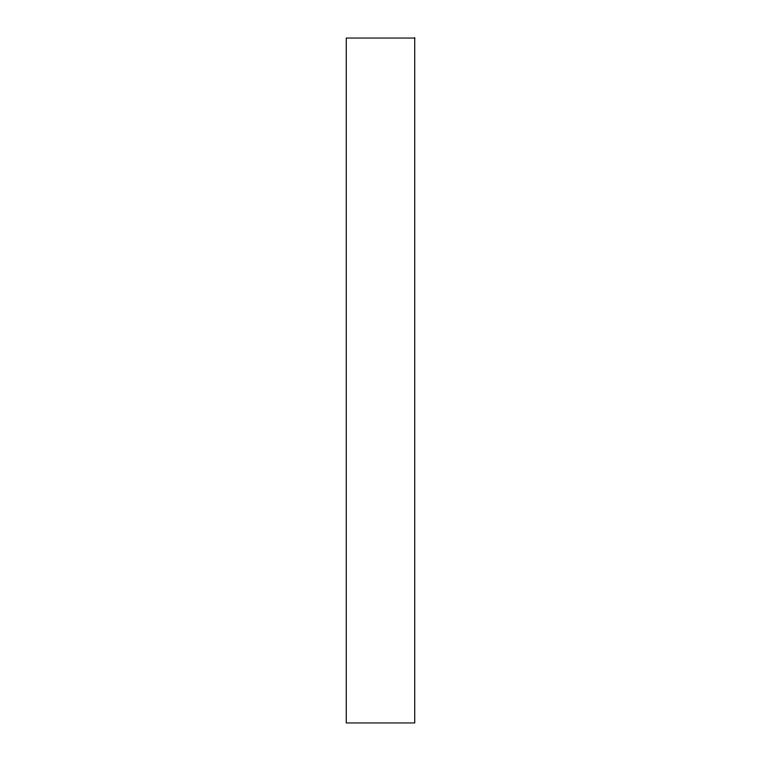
<?xml version="1.0" encoding="UTF-8"?>
<svg xmlns="http://www.w3.org/2000/svg" width="761" height="761" viewBox="0 0 761 761"><rect width="100%" height="100%" fill="white"/><g stroke="black" fill="none" stroke-linecap="round" stroke-linejoin="round"><path stroke-width="1.14" d="M414.745 38.05L346.255 38.05L346.255 722.95L414.745 722.95L414.745 38.05"/></g></svg>
